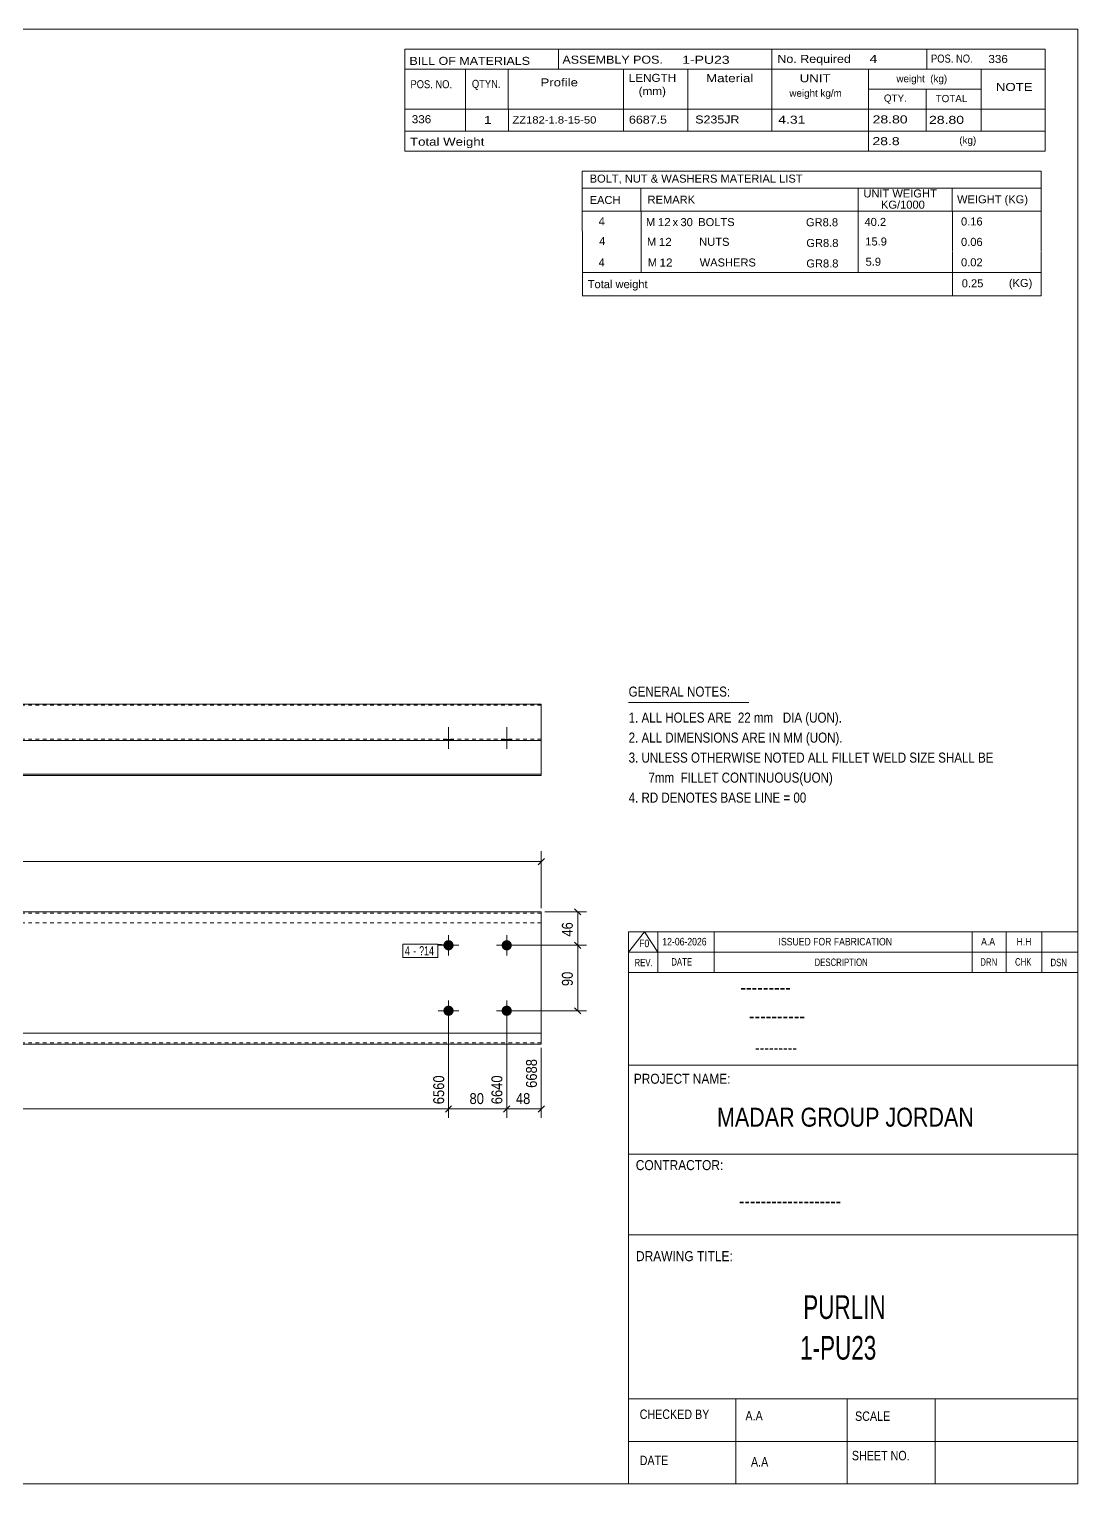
# Model space of a CAD drawing. Header units: millimetres. Extents: x 2 to 579, y 1 to 405.
# Drawn here: x 290.7 to 579, y 5 to 405 of the extents above; entities that cross this region are included whole.
import ezdxf

# ---------------------------------------------------------------- set-up
doc = ezdxf.new("R2010")
doc.units = ezdxf.units.MM
doc.linetypes.add('XKITLINE00', pattern=[0])
doc.linetypes.add('XKITLINE01', pattern=[4, 1, -1, 1, -1])
for name, color, linetype, lineweight in [('Bolt', 3, 'Continuous', 0), ('BoltMark', 7, 'Continuous', 0), ('Dimensions', 7, 'Continuous', 0), ('DrawingSheet', 5, 'Continuous', 0), ('OtherObjectType', 7, 'Continuous', 0), ('Part', 2, 'Continuous', 0)]:
    doc.layers.add(name, color=color, linetype=linetype, lineweight=lineweight)
doc.styles.add('@ARIAL_UNICODE_MS_BOLD', font='ARIAL.TTF')
doc.styles.add('ARIAL', font='ARIAL.TTF')
doc.styles.add('ARIAL_NARROW', font='ARIALN.TTF')
doc.styles.add('COMIC_SANS_MS_BOLD', font='COMICBD.TTF')
doc.styles.add('SWIS721_EX_BT', font='ARIAL.TTF')
doc.styles.add('SWISSE', font='ARIAL.TTF')

# ---------------------------------------------------------------- blocks, each defined once
blk = doc.blocks.new('*A1')
at = {"layer": 'Bolt'}
for points in [[(407.39, 153.06), (407.39, 153.02), (407.38, 152.99), (407.38, 152.95), (407.38, 152.92), (407.37, 152.89), (407.37, 152.85), (407.36, 152.82), (407.35, 152.79), (407.35, 152.75), (407.34, 152.72), (407.33, 152.69), (407.32, 152.65), (407.31, 152.62), (407.29, 152.59), (407.28, 152.56), (407.27, 152.52), (407.25, 152.49), (407.24, 152.46), (407.22, 152.43), (407.21, 152.4), (407.19, 152.37), (407.17, 152.34), (407.15, 152.31), (407.13, 152.29), (407.11, 152.26), (407.09, 152.23), (407.07, 152.2), (407.05, 152.18), (407.03, 152.15), (407, 152.13), (406.98, 152.1), (406.95, 152.08), (406.93, 152.05), (406.9, 152.03), (406.88, 152.01), (406.85, 151.99), (406.82, 151.97), (406.79, 151.95), (406.77, 151.93), (406.74, 151.91), (406.71, 151.89), (406.68, 151.87), (406.65, 151.86), (406.62, 151.84), (406.59, 151.83), (406.56, 151.81), (406.52, 151.8), (406.49, 151.79), (406.46, 151.77), (406.43, 151.76), (406.39, 151.75), (406.36, 151.74), (406.33, 151.73), (406.29, 151.73), (406.26, 151.72), (406.23, 151.71), (406.19, 151.71), (406.16, 151.7), (406.13, 151.7), (406.09, 151.7), (406.06, 151.69), (406.02, 151.69), (405.99, 151.69), (405.95, 151.69), (405.92, 151.69), (405.88, 151.7), (405.85, 151.7), (405.82, 151.7), (405.78, 151.71), (405.75, 151.71), (405.71, 151.72), (405.68, 151.73), (405.65, 151.73), (405.61, 151.74), (405.58, 151.75), (405.55, 151.76), (405.52, 151.77), (405.48, 151.79), (405.45, 151.8), (405.42, 151.81), (405.39, 151.83), (405.36, 151.84), (405.33, 151.86), (405.3, 151.87), (405.27, 151.89), (405.24, 151.91), (405.21, 151.93), (405.18, 151.95), (405.15, 151.97), (405.13, 151.99), (405.1, 152.01), (405.07, 152.03), (405.05, 152.05), (405.02, 152.08), (405, 152.1), (404.97, 152.13), (404.95, 152.15), (404.93, 152.18), (404.91, 152.2), (404.88, 152.23), (404.86, 152.26), (404.84, 152.29), (404.82, 152.31), (404.81, 152.34), (404.79, 152.37), (404.77, 152.4), (404.75, 152.43), (404.74, 152.46), (404.72, 152.49), (404.71, 152.52), (404.69, 152.56), (404.68, 152.59), (404.67, 152.62), (404.66, 152.65), (404.65, 152.69), (404.64, 152.72), (404.63, 152.75), (404.62, 152.79), (404.61, 152.82), (404.61, 152.85), (404.6, 152.89), (404.6, 152.92), (404.59, 152.95), (404.59, 152.99), (404.59, 153.02), (404.59, 153.06), (404.59, 153.09), (404.59, 153.13), (404.59, 153.16), (404.59, 153.2), (404.59, 153.23), (404.6, 153.26), (404.6, 153.3), (404.61, 153.33), (404.61, 153.37), (404.62, 153.4), (404.63, 153.43), (404.64, 153.47), (404.65, 153.5), (404.66, 153.53), (404.67, 153.56), (404.68, 153.6), (404.69, 153.63), (404.71, 153.66), (404.72, 153.69), (404.74, 153.72), (404.75, 153.75), (404.77, 153.78), (404.79, 153.81), (404.81, 153.84), (404.82, 153.87), (404.84, 153.9), (404.86, 153.93), (404.88, 153.95), (404.91, 153.98), (404.93, 154.01), (404.95, 154.03), (404.97, 154.06), (405, 154.08), (405.02, 154.11), (405.05, 154.13), (405.07, 154.15), (405.1, 154.17), (405.13, 154.2), (405.15, 154.22), (405.18, 154.24), (405.21, 154.26), (405.24, 154.27), (405.27, 154.29), (405.3, 154.31), (405.33, 154.33), (405.36, 154.34), (405.39, 154.36), (405.42, 154.37), (405.45, 154.39), (405.48, 154.4), (405.52, 154.41), (405.55, 154.42), (405.58, 154.43), (405.61, 154.44), (405.65, 154.45), (405.68, 154.46), (405.71, 154.47), (405.75, 154.47), (405.78, 154.48), (405.82, 154.48), (405.85, 154.49), (405.88, 154.49), (405.92, 154.49), (405.95, 154.49), (405.99, 154.49), (406.02, 154.49), (406.06, 154.49), (406.09, 154.49), (406.13, 154.49), (406.16, 154.48), (406.19, 154.48), (406.23, 154.47), (406.26, 154.47), (406.29, 154.46), (406.33, 154.45), (406.36, 154.44), (406.39, 154.43), (406.43, 154.42), (406.46, 154.41), (406.49, 154.4), (406.52, 154.39), (406.56, 154.37), (406.59, 154.36), (406.62, 154.34), (406.65, 154.33), (406.68, 154.31), (406.71, 154.29), (406.74, 154.27), (406.77, 154.26), (406.79, 154.24), (406.82, 154.22), (406.85, 154.2), (406.88, 154.17), (406.9, 154.15), (406.93, 154.13), (406.95, 154.11), (406.98, 154.08), (407, 154.06), (407.03, 154.03), (407.05, 154.01), (407.07, 153.98), (407.09, 153.95), (407.11, 153.93), (407.13, 153.9), (407.15, 153.87), (407.17, 153.84), (407.19, 153.81), (407.21, 153.78), (407.22, 153.75), (407.24, 153.72), (407.25, 153.69), (407.27, 153.66), (407.28, 153.63), (407.29, 153.6), (407.31, 153.56), (407.32, 153.53), (407.33, 153.5), (407.34, 153.47), (407.35, 153.43), (407.35, 153.4), (407.36, 153.37), (407.37, 153.33), (407.37, 153.3), (407.38, 153.26), (407.38, 153.23), (407.38, 153.2), (407.39, 153.16), (407.39, 153.13), (407.39, 153.09)], [(423.39, 153.06), (423.39, 153.02), (423.38, 152.99), (423.38, 152.95), (423.38, 152.92), (423.37, 152.89), (423.37, 152.85), (423.36, 152.82), (423.35, 152.79), (423.35, 152.75), (423.34, 152.72), (423.33, 152.69), (423.32, 152.65), (423.31, 152.62), (423.29, 152.59), (423.28, 152.56), (423.27, 152.52), (423.25, 152.49), (423.24, 152.46), (423.22, 152.43), (423.21, 152.4), (423.19, 152.37), (423.17, 152.34), (423.15, 152.31), (423.13, 152.29), (423.11, 152.26), (423.09, 152.23), (423.07, 152.2), (423.05, 152.18), (423.03, 152.15), (423, 152.13), (422.98, 152.1), (422.95, 152.08), (422.93, 152.05), (422.9, 152.03), (422.88, 152.01), (422.85, 151.99), (422.82, 151.97), (422.79, 151.95), (422.77, 151.93), (422.74, 151.91), (422.71, 151.89), (422.68, 151.87), (422.65, 151.86), (422.62, 151.84), (422.59, 151.83), (422.56, 151.81), (422.52, 151.8), (422.49, 151.79), (422.46, 151.77), (422.43, 151.76), (422.39, 151.75), (422.36, 151.74), (422.33, 151.73), (422.29, 151.73), (422.26, 151.72), (422.23, 151.71), (422.19, 151.71), (422.16, 151.7), (422.13, 151.7), (422.09, 151.7), (422.06, 151.69), (422.02, 151.69), (421.99, 151.69), (421.95, 151.69), (421.92, 151.69), (421.88, 151.7), (421.85, 151.7), (421.82, 151.7), (421.78, 151.71), (421.75, 151.71), (421.71, 151.72), (421.68, 151.73), (421.65, 151.73), (421.61, 151.74), (421.58, 151.75), (421.55, 151.76), (421.52, 151.77), (421.48, 151.79), (421.45, 151.8), (421.42, 151.81), (421.39, 151.83), (421.36, 151.84), (421.33, 151.86), (421.3, 151.87), (421.27, 151.89), (421.24, 151.91), (421.21, 151.93), (421.18, 151.95), (421.15, 151.97), (421.13, 151.99), (421.1, 152.01), (421.07, 152.03), (421.05, 152.05), (421.02, 152.08), (421, 152.1), (420.97, 152.13), (420.95, 152.15), (420.93, 152.18), (420.91, 152.2), (420.88, 152.23), (420.86, 152.26), (420.84, 152.29), (420.82, 152.31), (420.81, 152.34), (420.79, 152.37), (420.77, 152.4), (420.75, 152.43), (420.74, 152.46), (420.72, 152.49), (420.71, 152.52), (420.69, 152.56), (420.68, 152.59), (420.67, 152.62), (420.66, 152.65), (420.65, 152.69), (420.64, 152.72), (420.63, 152.75), (420.62, 152.79), (420.61, 152.82), (420.61, 152.85), (420.6, 152.89), (420.6, 152.92), (420.59, 152.95), (420.59, 152.99), (420.59, 153.02), (420.59, 153.06), (420.59, 153.09), (420.59, 153.13), (420.59, 153.16), (420.59, 153.2), (420.59, 153.23), (420.6, 153.26), (420.6, 153.3), (420.61, 153.33), (420.61, 153.37), (420.62, 153.4), (420.63, 153.43), (420.64, 153.47), (420.65, 153.5), (420.66, 153.53), (420.67, 153.56), (420.68, 153.6), (420.69, 153.63), (420.71, 153.66), (420.72, 153.69), (420.74, 153.72), (420.75, 153.75), (420.77, 153.78), (420.79, 153.81), (420.81, 153.84), (420.82, 153.87), (420.84, 153.9), (420.86, 153.93), (420.88, 153.95), (420.91, 153.98), (420.93, 154.01), (420.95, 154.03), (420.97, 154.06), (421, 154.08), (421.02, 154.11), (421.05, 154.13), (421.07, 154.15), (421.1, 154.17), (421.13, 154.2), (421.15, 154.22), (421.18, 154.24), (421.21, 154.26), (421.24, 154.27), (421.27, 154.29), (421.3, 154.31), (421.33, 154.33), (421.36, 154.34), (421.39, 154.36), (421.42, 154.37), (421.45, 154.39), (421.48, 154.4), (421.52, 154.41), (421.55, 154.42), (421.58, 154.43), (421.61, 154.44), (421.65, 154.45), (421.68, 154.46), (421.71, 154.47), (421.75, 154.47), (421.78, 154.48), (421.82, 154.48), (421.85, 154.49), (421.88, 154.49), (421.92, 154.49), (421.95, 154.49), (421.99, 154.49), (422.02, 154.49), (422.06, 154.49), (422.09, 154.49), (422.13, 154.49), (422.16, 154.48), (422.19, 154.48), (422.23, 154.47), (422.26, 154.47), (422.29, 154.46), (422.33, 154.45), (422.36, 154.44), (422.39, 154.43), (422.43, 154.42), (422.46, 154.41), (422.49, 154.4), (422.52, 154.39), (422.56, 154.37), (422.59, 154.36), (422.62, 154.34), (422.65, 154.33), (422.68, 154.31), (422.71, 154.29), (422.74, 154.27), (422.77, 154.26), (422.79, 154.24), (422.82, 154.22), (422.85, 154.2), (422.88, 154.17), (422.9, 154.15), (422.93, 154.13), (422.95, 154.11), (422.98, 154.08), (423, 154.06), (423.03, 154.03), (423.05, 154.01), (423.07, 153.98), (423.09, 153.95), (423.11, 153.93), (423.13, 153.9), (423.15, 153.87), (423.17, 153.84), (423.19, 153.81), (423.21, 153.78), (423.22, 153.75), (423.24, 153.72), (423.25, 153.69), (423.27, 153.66), (423.28, 153.63), (423.29, 153.6), (423.31, 153.56), (423.32, 153.53), (423.33, 153.5), (423.34, 153.47), (423.35, 153.43), (423.35, 153.4), (423.36, 153.37), (423.37, 153.33), (423.37, 153.3), (423.38, 153.26), (423.38, 153.23), (423.38, 153.2), (423.39, 153.16), (423.39, 153.13), (423.39, 153.09)], [(407.39, 135.06), (407.39, 135.02), (407.38, 134.99), (407.38, 134.95), (407.38, 134.92), (407.37, 134.89), (407.37, 134.85), (407.36, 134.82), (407.35, 134.79), (407.35, 134.75), (407.34, 134.72), (407.33, 134.69), (407.32, 134.65), (407.31, 134.62), (407.29, 134.59), (407.28, 134.56), (407.27, 134.52), (407.25, 134.49), (407.24, 134.46), (407.22, 134.43), (407.21, 134.4), (407.19, 134.37), (407.17, 134.34), (407.15, 134.31), (407.13, 134.29), (407.11, 134.26), (407.09, 134.23), (407.07, 134.2), (407.05, 134.18), (407.03, 134.15), (407, 134.13), (406.98, 134.1), (406.95, 134.08), (406.93, 134.05), (406.9, 134.03), (406.88, 134.01), (406.85, 133.99), (406.82, 133.97), (406.79, 133.95), (406.77, 133.93), (406.74, 133.91), (406.71, 133.89), (406.68, 133.87), (406.65, 133.86), (406.62, 133.84), (406.59, 133.83), (406.56, 133.81), (406.52, 133.8), (406.49, 133.79), (406.46, 133.77), (406.43, 133.76), (406.39, 133.75), (406.36, 133.74), (406.33, 133.73), (406.29, 133.73), (406.26, 133.72), (406.23, 133.71), (406.19, 133.71), (406.16, 133.7), (406.13, 133.7), (406.09, 133.7), (406.06, 133.69), (406.02, 133.69), (405.99, 133.69), (405.95, 133.69), (405.92, 133.69), (405.88, 133.7), (405.85, 133.7), (405.82, 133.7), (405.78, 133.71), (405.75, 133.71), (405.71, 133.72), (405.68, 133.73), (405.65, 133.73), (405.61, 133.74), (405.58, 133.75), (405.55, 133.76), (405.52, 133.77), (405.48, 133.79), (405.45, 133.8), (405.42, 133.81), (405.39, 133.83), (405.36, 133.84), (405.33, 133.86), (405.3, 133.87), (405.27, 133.89), (405.24, 133.91), (405.21, 133.93), (405.18, 133.95), (405.15, 133.97), (405.13, 133.99), (405.1, 134.01), (405.07, 134.03), (405.05, 134.05), (405.02, 134.08), (405, 134.1), (404.97, 134.13), (404.95, 134.15), (404.93, 134.18), (404.91, 134.2), (404.88, 134.23), (404.86, 134.26), (404.84, 134.29), (404.82, 134.31), (404.81, 134.34), (404.79, 134.37), (404.77, 134.4), (404.75, 134.43), (404.74, 134.46), (404.72, 134.49), (404.71, 134.52), (404.69, 134.56), (404.68, 134.59), (404.67, 134.62), (404.66, 134.65), (404.65, 134.69), (404.64, 134.72), (404.63, 134.75), (404.62, 134.79), (404.61, 134.82), (404.61, 134.85), (404.6, 134.89), (404.6, 134.92), (404.59, 134.95), (404.59, 134.99), (404.59, 135.02), (404.59, 135.06), (404.59, 135.09), (404.59, 135.13), (404.59, 135.16), (404.59, 135.2), (404.59, 135.23), (404.6, 135.26), (404.6, 135.3), (404.61, 135.33), (404.61, 135.37), (404.62, 135.4), (404.63, 135.43), (404.64, 135.47), (404.65, 135.5), (404.66, 135.53), (404.67, 135.56), (404.68, 135.6), (404.69, 135.63), (404.71, 135.66), (404.72, 135.69), (404.74, 135.72), (404.75, 135.75), (404.77, 135.78), (404.79, 135.81), (404.81, 135.84), (404.82, 135.87), (404.84, 135.9), (404.86, 135.93), (404.88, 135.95), (404.91, 135.98), (404.93, 136.01), (404.95, 136.03), (404.97, 136.06), (405, 136.08), (405.02, 136.11), (405.05, 136.13), (405.07, 136.15), (405.1, 136.17), (405.13, 136.2), (405.15, 136.22), (405.18, 136.24), (405.21, 136.26), (405.24, 136.27), (405.27, 136.29), (405.3, 136.31), (405.33, 136.33), (405.36, 136.34), (405.39, 136.36), (405.42, 136.37), (405.45, 136.39), (405.48, 136.4), (405.52, 136.41), (405.55, 136.42), (405.58, 136.43), (405.61, 136.44), (405.65, 136.45), (405.68, 136.46), (405.71, 136.47), (405.75, 136.47), (405.78, 136.48), (405.82, 136.48), (405.85, 136.49), (405.88, 136.49), (405.92, 136.49), (405.95, 136.49), (405.99, 136.49), (406.02, 136.49), (406.06, 136.49), (406.09, 136.49), (406.13, 136.49), (406.16, 136.48), (406.19, 136.48), (406.23, 136.47), (406.26, 136.47), (406.29, 136.46), (406.33, 136.45), (406.36, 136.44), (406.39, 136.43), (406.43, 136.42), (406.46, 136.41), (406.49, 136.4), (406.52, 136.39), (406.56, 136.37), (406.59, 136.36), (406.62, 136.34), (406.65, 136.33), (406.68, 136.31), (406.71, 136.29), (406.74, 136.27), (406.77, 136.26), (406.79, 136.24), (406.82, 136.22), (406.85, 136.2), (406.88, 136.17), (406.9, 136.15), (406.93, 136.13), (406.95, 136.11), (406.98, 136.08), (407, 136.06), (407.03, 136.03), (407.05, 136.01), (407.07, 135.98), (407.09, 135.95), (407.11, 135.93), (407.13, 135.9), (407.15, 135.87), (407.17, 135.84), (407.19, 135.81), (407.21, 135.78), (407.22, 135.75), (407.24, 135.72), (407.25, 135.69), (407.27, 135.66), (407.28, 135.63), (407.29, 135.6), (407.31, 135.56), (407.32, 135.53), (407.33, 135.5), (407.34, 135.47), (407.35, 135.43), (407.35, 135.4), (407.36, 135.37), (407.37, 135.33), (407.37, 135.3), (407.38, 135.26), (407.38, 135.23), (407.38, 135.2), (407.39, 135.16), (407.39, 135.13), (407.39, 135.09)], [(423.39, 135.06), (423.39, 135.02), (423.38, 134.99), (423.38, 134.95), (423.38, 134.92), (423.37, 134.89), (423.37, 134.85), (423.36, 134.82), (423.35, 134.79), (423.35, 134.75), (423.34, 134.72), (423.33, 134.69), (423.32, 134.65), (423.31, 134.62), (423.29, 134.59), (423.28, 134.56), (423.27, 134.52), (423.25, 134.49), (423.24, 134.46), (423.22, 134.43), (423.21, 134.4), (423.19, 134.37), (423.17, 134.34), (423.15, 134.31), (423.13, 134.29), (423.11, 134.26), (423.09, 134.23), (423.07, 134.2), (423.05, 134.18), (423.03, 134.15), (423, 134.13), (422.98, 134.1), (422.95, 134.08), (422.93, 134.05), (422.9, 134.03), (422.88, 134.01), (422.85, 133.99), (422.82, 133.97), (422.79, 133.95), (422.77, 133.93), (422.74, 133.91), (422.71, 133.89), (422.68, 133.87), (422.65, 133.86), (422.62, 133.84), (422.59, 133.83), (422.56, 133.81), (422.52, 133.8), (422.49, 133.79), (422.46, 133.77), (422.43, 133.76), (422.39, 133.75), (422.36, 133.74), (422.33, 133.73), (422.29, 133.73), (422.26, 133.72), (422.23, 133.71), (422.19, 133.71), (422.16, 133.7), (422.13, 133.7), (422.09, 133.7), (422.06, 133.69), (422.02, 133.69), (421.99, 133.69), (421.95, 133.69), (421.92, 133.69), (421.88, 133.7), (421.85, 133.7), (421.82, 133.7), (421.78, 133.71), (421.75, 133.71), (421.71, 133.72), (421.68, 133.73), (421.65, 133.73), (421.61, 133.74), (421.58, 133.75), (421.55, 133.76), (421.52, 133.77), (421.48, 133.79), (421.45, 133.8), (421.42, 133.81), (421.39, 133.83), (421.36, 133.84), (421.33, 133.86), (421.3, 133.87), (421.27, 133.89), (421.24, 133.91), (421.21, 133.93), (421.18, 133.95), (421.15, 133.97), (421.13, 133.99), (421.1, 134.01), (421.07, 134.03), (421.05, 134.05), (421.02, 134.08), (421, 134.1), (420.97, 134.13), (420.95, 134.15), (420.93, 134.18), (420.91, 134.2), (420.88, 134.23), (420.86, 134.26), (420.84, 134.29), (420.82, 134.31), (420.81, 134.34), (420.79, 134.37), (420.77, 134.4), (420.75, 134.43), (420.74, 134.46), (420.72, 134.49), (420.71, 134.52), (420.69, 134.56), (420.68, 134.59), (420.67, 134.62), (420.66, 134.65), (420.65, 134.69), (420.64, 134.72), (420.63, 134.75), (420.62, 134.79), (420.61, 134.82), (420.61, 134.85), (420.6, 134.89), (420.6, 134.92), (420.59, 134.95), (420.59, 134.99), (420.59, 135.02), (420.59, 135.06), (420.59, 135.09), (420.59, 135.13), (420.59, 135.16), (420.59, 135.2), (420.59, 135.23), (420.6, 135.26), (420.6, 135.3), (420.61, 135.33), (420.61, 135.37), (420.62, 135.4), (420.63, 135.43), (420.64, 135.47), (420.65, 135.5), (420.66, 135.53), (420.67, 135.56), (420.68, 135.6), (420.69, 135.63), (420.71, 135.66), (420.72, 135.69), (420.74, 135.72), (420.75, 135.75), (420.77, 135.78), (420.79, 135.81), (420.81, 135.84), (420.82, 135.87), (420.84, 135.9), (420.86, 135.93), (420.88, 135.95), (420.91, 135.98), (420.93, 136.01), (420.95, 136.03), (420.97, 136.06), (421, 136.08), (421.02, 136.11), (421.05, 136.13), (421.07, 136.15), (421.1, 136.17), (421.13, 136.2), (421.15, 136.22), (421.18, 136.24), (421.21, 136.26), (421.24, 136.27), (421.27, 136.29), (421.3, 136.31), (421.33, 136.33), (421.36, 136.34), (421.39, 136.36), (421.42, 136.37), (421.45, 136.39), (421.48, 136.4), (421.52, 136.41), (421.55, 136.42), (421.58, 136.43), (421.61, 136.44), (421.65, 136.45), (421.68, 136.46), (421.71, 136.47), (421.75, 136.47), (421.78, 136.48), (421.82, 136.48), (421.85, 136.49), (421.88, 136.49), (421.92, 136.49), (421.95, 136.49), (421.99, 136.49), (422.02, 136.49), (422.06, 136.49), (422.09, 136.49), (422.13, 136.49), (422.16, 136.48), (422.19, 136.48), (422.23, 136.47), (422.26, 136.47), (422.29, 136.46), (422.33, 136.45), (422.36, 136.44), (422.39, 136.43), (422.43, 136.42), (422.46, 136.41), (422.49, 136.4), (422.52, 136.39), (422.56, 136.37), (422.59, 136.36), (422.62, 136.34), (422.65, 136.33), (422.68, 136.31), (422.71, 136.29), (422.74, 136.27), (422.77, 136.26), (422.79, 136.24), (422.82, 136.22), (422.85, 136.2), (422.88, 136.17), (422.9, 136.15), (422.93, 136.13), (422.95, 136.11), (422.98, 136.08), (423, 136.06), (423.03, 136.03), (423.05, 136.01), (423.07, 135.98), (423.09, 135.95), (423.11, 135.93), (423.13, 135.9), (423.15, 135.87), (423.17, 135.84), (423.19, 135.81), (423.21, 135.78), (423.22, 135.75), (423.24, 135.72), (423.25, 135.69), (423.27, 135.66), (423.28, 135.63), (423.29, 135.6), (423.31, 135.56), (423.32, 135.53), (423.33, 135.5), (423.34, 135.47), (423.35, 135.43), (423.35, 135.4), (423.36, 135.37), (423.37, 135.33), (423.37, 135.3), (423.38, 135.26), (423.38, 135.23), (423.38, 135.2), (423.39, 135.16), (423.39, 135.13), (423.39, 135.09)]]:
    blk.add_hatch(color=3, dxfattribs=at).paths.add_polyline_path(points, flags=17)
at = {"layer": 'Bolt', "color": 3, "linetype": 'XKITLINE00', "lineweight": 0}
for p, q in [((408.79, 153.09), (403.19, 153.09)), ((405.99, 155.89), (405.99, 150.29)), ((424.79, 153.09), (419.19, 153.09)), ((421.99, 155.89), (421.99, 150.29)), ((405.99, 137.89), (405.99, 132.29)), ((421.99, 137.89), (421.99, 132.29)), ((408.79, 135.09), (403.19, 135.09)), ((424.79, 135.09), (419.19, 135.09))]:
    blk.add_line(p, q, dxfattribs=at)
blk = doc.blocks.new('*A4')
at = {"layer": 'Part'}
blk.add_hatch(color=2, dxfattribs=at).paths.add_polyline_path([(76.7, 163.69), (78.3, 163.69), (77.5, 162.29)], flags=17)
at = {"layer": 'Part', "color": 2, "linetype": 'XKITLINE00', "lineweight": 0}
for p, q in [((17.5, 125.89), (17.5, 162.29)), ((277.69, 162.29), (17.5, 162.29)), ((77.5, 162.29), (76.7, 163.69)), ((76.7, 163.69), (78.3, 163.69)), ((78.3, 163.69), (77.5, 162.29)), ((431.49, 162.29), (277.79, 162.29)), ((431.49, 162.29), (431.49, 125.89)), ((277.69, 128.89), (17.5, 128.89)), ((431.49, 128.89), (277.79, 128.89)), ((277.69, 125.89), (17.5, 125.89)), ((431.49, 125.89), (277.79, 125.89))]:
    blk.add_line(p, q, dxfattribs=at)
at = {"layer": 'Part', "color": 7, "linetype": 'XKITLINE01', "lineweight": 0}
for p, q in [((277.69, 161.93), (17.5, 161.93)), ((431.49, 161.93), (277.79, 161.93)), ((277.69, 159.29), (17.5, 159.29)), ((431.49, 159.29), (277.79, 159.29)), ((277.69, 126.25), (17.5, 126.25)), ((431.49, 126.25), (277.79, 126.25))]:
    blk.add_line(p, q, dxfattribs=at)
at = {"layer": 'Part', "color": 2, "linetype": 'XKITLINE00', "lineweight": 0}
blk.add_circle((77.5, 163.19), 1, dxfattribs=at)
blk = doc.blocks.new('*A5')
at = {"layer": 'Bolt'}
for points in [[(404.59, 209.43), (404.59, 209.79), (407.39, 209.79), (407.39, 209.43)], [(404.59, 209.43), (404.59, 209.79), (407.39, 209.79), (407.39, 209.43)], [(420.59, 209.43), (420.59, 209.79), (423.39, 209.79), (423.39, 209.43)], [(420.59, 209.43), (420.59, 209.79), (423.39, 209.79), (423.39, 209.43)]]:
    blk.add_hatch(color=3, dxfattribs=at).paths.add_polyline_path(points, flags=17)
at = {"layer": 'Bolt', "color": 3, "linetype": 'XKITLINE00', "lineweight": 0}
for p, q in [((405.99, 213.11), (405.99, 207.11)), ((405.99, 213.11), (405.99, 207.11)), ((421.99, 213.11), (421.99, 207.11)), ((421.99, 213.11), (421.99, 207.11)), ((404.59, 209.79), (404.59, 209.43)), ((404.59, 209.79), (404.59, 209.43)), ((407.39, 209.79), (407.39, 209.43)), ((407.39, 209.79), (407.39, 209.43)), ((420.59, 209.79), (420.59, 209.43)), ((420.59, 209.79), (420.59, 209.43)), ((423.39, 209.79), (423.39, 209.43)), ((423.39, 209.79), (423.39, 209.43))]:
    blk.add_line(p, q, dxfattribs=at)
blk = doc.blocks.new('*A8')
at = {"layer": 'Part'}
blk.add_hatch(color=2, dxfattribs=at).paths.add_polyline_path([(76.7, 211.01), (78.3, 211.01), (77.5, 209.61)], flags=17)
at = {"layer": 'Part', "color": 2, "linetype": 'XKITLINE00', "lineweight": 0}
for p, q in [((17.5, 199.79), (17.5, 219.43)), ((277.69, 219.43), (17.5, 219.43)), ((431.49, 219.43), (277.79, 219.43)), ((431.49, 219.43), (431.49, 199.79)), ((277.69, 209.43), (17.5, 209.43)), ((77.5, 209.61), (76.7, 211.01)), ((76.7, 211.01), (78.3, 211.01)), ((78.3, 211.01), (77.5, 209.61)), ((431.49, 209.43), (277.79, 209.43)), ((277.69, 200.15), (17.5, 200.15)), ((431.49, 200.15), (277.79, 200.15)), ((277.69, 199.79), (17.5, 199.79)), ((431.49, 199.79), (277.79, 199.79))]:
    blk.add_line(p, q, dxfattribs=at)
at = {"layer": 'Part', "color": 7, "linetype": 'XKITLINE01', "lineweight": 0}
for p, q in [((277.69, 219.07), (17.5, 219.07)), ((431.49, 219.07), (277.79, 219.07)), ((277.69, 209.79), (17.5, 209.79)), ((431.49, 209.79), (277.79, 209.79))]:
    blk.add_line(p, q, dxfattribs=at)
at = {"layer": 'Part', "color": 2, "linetype": 'XKITLINE00', "lineweight": 0}
blk.add_circle((77.5, 210.51), 1, dxfattribs=at)
blk = doc.blocks.new('*A9')
at = {"layer": 'DrawingSheet', "color": 5, "linetype": 'XKITLINE00', "lineweight": 0}
for p, q in [((579, 405), (5, 405)), ((5, 405), (5, 5)), ((579, 5), (579, 405)), ((5, 5), (579, 5))]:
    blk.add_line(p, q, dxfattribs=at)
at = {"layer": 'DrawingSheet', "color": 5, "style": 'ARIAL', "width": 0.85}
blk.add_text('Tekla structures', height=2, rotation=90, dxfattribs=at).set_placement((4.5, 5.5))
blk = doc.blocks.new('*A10')
at = {"layer": 'OtherObjectType', "color": 7, "linetype": 'XKITLINE00', "lineweight": 0}
for p, q in [((442.76, 365.95), (442.75, 354.95)), ((442.76, 365.95), (568.88, 365.95)), ((568.88, 365.95), (568.88, 354.95)), ((442.75, 361.3), (568.88, 361.3)), ((458.87, 361.31), (458.87, 354.95)), ((518.57, 361.31), (518.57, 354.95)), ((544.47, 361.29), (544.47, 354.95)), ((442.76, 354.92), (442.76, 349.42)), ((442.77, 354.95), (568.88, 354.95)), ((458.92, 354.95), (458.92, 349.33)), ((518.57, 354.95), (518.57, 349.33)), ((544.5, 354.95), (544.5, 349.45)), ((568.88, 354.95), (568.88, 349.45)), ((442.79, 349.33), (442.79, 343.72)), ((458.95, 349.33), (458.95, 343.71)), ((518.57, 349.33), (518.57, 343.71)), ((544.5, 349.33), (544.5, 343.83)), ((568.88, 349.33), (568.88, 343.83)), ((442.79, 343.7), (442.79, 338.13)), ((458.95, 343.71), (458.95, 338.09)), ((518.57, 343.71), (518.57, 338.09)), ((544.5, 343.71), (544.5, 338.1)), ((568.88, 343.71), (568.88, 338.1)), ((568.88, 338.1), (442.75, 338.13)), ((442.78, 338.09), (442.78, 331.69)), ((442.85, 338.09), (568.87, 338.09)), ((544.5, 338.06), (544.5, 331.64)), ((568.87, 338.06), (568.87, 331.65)), ((442.77, 331.65), (568.87, 331.65))]:
    blk.add_line(p, q, dxfattribs=at)
at = {"layer": 'OtherObjectType', "color": 7, "style": 'ARIAL_NARROW'}
for s, width, p in [('BOLT, NUT & WASHERS MATERIAL LIST', 1.211571, (444.79, 362.79)), ('UNIT WEIGHT', 1.211571, (520.03, 358.72)), ('EACH', 1.211571, (444.78, 356.92)), ('REMARK', 1.211571, (460.7, 357.01)), (' KG/1000', 1.211571, (524.02, 355.63)), ('WEIGHT (KG)', 1.211571, (545.78, 357.1)), ('4', 1.211571, (447.26, 351.05)), ('M', 1.211571, (460.26, 350.85)), ('12', 1.275, (463.5, 350.83)), ('x', 1.211571, (467.58, 350.83)), ('30', 1.211571, (469.76, 350.82)), ('BOLTS', 1.211571, (474.63, 350.84)), ('GR8.8', 1.211571, (504.25, 350.79)), ('40.2', 1.211571, (520.34, 350.88)), ('0.16', 1.211571, (546.87, 351.01)), ('4', 1.211571, (447.4, 345.61)), ('M', 1.211571, (460.54, 345.41)), ('12', 1.275, (463.78, 345.39)), ('NUTS', 1.211571, (474.91, 345.41)), ('GR8.8', 1.211571, (504.35, 345.09)), ('15.9', 1.211571, (520.56, 345.5)), ('0.06', 1.211571, (546.87, 345.39)), ('4', 1.211571, (447.24, 339.74)), ('M', 1.211571, (460.76, 339.74)), ('12', 1.275, (464, 339.72)), ('WASHERS', 1.211571, (475.04, 339.73)), ('GR8.8', 1.211571, (504.35, 339.47)), ('5.9', 1.211571, (520.64, 339.94)), ('0.02', 1.211571, (546.87, 339.78)), ('Total weight', 1.211571, (444.26, 333.77)), ('0.25', 1.211571, (547.07, 334)), ('(KG)', 1.211571, (560.02, 334.1))]:
    blk.add_text(s, height=2.2, dxfattribs=dict(at, width=width)).set_placement(p)
blk = doc.blocks.new('*A11')
at = {"layer": 'OtherObjectType', "color": 7, "linetype": 'XKITLINE00', "lineweight": 0}
blk.add_line((455.5, 219.82), (488.5, 219.82), dxfattribs=at)
at = {"layer": 'OtherObjectType', "color": 7, "style": 'ARIAL_NARROW', "width": 1.008832}
for s, p in [('GENERAL NOTES:', (455.5, 221.47)), ('1. ALL HOLES ARE  22 mm   DIA (UON).', (455.5, 214.32)), ('2. ALL DIMENSIONS ARE IN MM (UON).', (455.5, 208.82)), ('3. UNLESS OTHERWISE NOTED ALL FILLET WELD SIZE SHALL BE', (455.5, 203.32)), ('7mm  FILLET CONTINUOUS(UON)', (460.95, 197.82)), ('4. RD DENOTES BASE LINE = 00', (455.5, 192.32))]:
    blk.add_text(s, height=2.75, dxfattribs=at).set_placement(p)
blk = doc.blocks.new('*A12')
at = {"layer": 'OtherObjectType', "color": 7, "linetype": 'XKITLINE00', "lineweight": 0}
for p, q in [((455.5, 156.76), (579, 156.76)), ((455.5, 151.21), (459.82, 156.76)), ((455.5, 151.21), (455.5, 156.76)), ((459.82, 156.76), (463.53, 151.21)), ((463.53, 151.21), (463.53, 156.76)), ((478.97, 151.21), (478.97, 156.76)), ((549.98, 151.21), (549.98, 156.76)), ((559.24, 151.21), (559.24, 156.76)), ((569.12, 151.21), (569.12, 156.76)), ((579, 151.21), (579, 156.76)), ((455.5, 151.21), (579, 151.21)), ((455.5, 145.65), (455.5, 151.21)), ((459.21, 151.21), (579, 151.21)), ((463.53, 145.65), (463.53, 151.21)), ((478.97, 145.65), (478.97, 151.21)), ((549.98, 145.65), (549.98, 151.21)), ((559.24, 145.65), (559.24, 151.21)), ((569.12, 145.65), (569.12, 151.21)), ((579, 145.65), (579, 151.21))]:
    blk.add_line(p, q, dxfattribs=at)
at = {"layer": 'OtherObjectType', "color": 7, "style": 'ARIAL_NARROW'}
for s, height, width, p in [('F0', 2.058, 1.008832, (458.4, 152.59)), ('12-06-2026', 2.058, 1.008832, (464.76, 153.06)), ('ISSUED FOR FABRICATION', 2.0583, 1.008832, (496.71, 153.06)), ('A.A', 2.058, 1.008832, (552.4, 153.06)), ('H.H', 2.058, 1.008832, (562.13, 153.06)), ('REV.', 2.058, 0.907949, (457.13, 147.31)), ('DATE', 2.058, 0.907949, (467.23, 147.5)), ('DESCRIPTION', 2.0583, 0.907949, (506.61, 147.39)), ('DRN', 2.058, 0.907949, (552.17, 147.47)), ('CHK', 2.058, 0.907949, (561.72, 147.5)), ('DSN', 2.058, 0.907949, (571.47, 147.35))]:
    blk.add_text(s, height=height, dxfattribs=dict(at, width=width)).set_placement(p)
blk = doc.blocks.new('*A14')
at = {"layer": 'OtherObjectType', "color": 2, "linetype": 'XKITLINE00', "lineweight": 0}
for p, q in [((455.5, 145.65), (579, 145.65)), ((455.5, 5), (455.5, 145.64)), ((578.98, 145.64), (579, 5)), ((579, 120.14), (455.5, 120.14)), ((455.5, 95.63), (579, 95.63)), ((579, 73.49), (455.5, 73.49)), ((579, 28.4), (455.5, 28.4)), ((484.94, 28.4), (484.94, 5)), ((515.62, 5), (515.62, 28.4)), ((539.75, 5), (539.75, 28.4)), ((579, 16.7), (455.5, 16.7)), ((579, 5), (455.5, 5))]:
    blk.add_line(p, q, dxfattribs=at)
at = {"layer": 'OtherObjectType', "color": 4, "style": '@ARIAL_UNICODE_MS_BOLD', "width": 0.85}
blk.add_text('---------', height=3.9, dxfattribs=at).set_placement((486.23, 139.59))
at = {"layer": 'OtherObjectType', "color": 7, "style": 'ARIAL', "width": 0.85}
for s, height, p in [('----------', 3.9, (488.56, 131.77)), ('---------', 3.25, (490.21, 123.31))]:
    blk.add_text(s, height=height, dxfattribs=at).set_placement(p)
at = {"layer": 'OtherObjectType', "color": 3, "width": 0.85}
for s, style, p in [('PROJECT NAME:', 'SWIS721_EX_BT', (456.92, 115.01)), ('CONTRACTOR:', 'SWISSE', (457.47, 91.27)), ('DRAWING TITLE:', 'SWIS721_EX_BT', (457.53, 66.24))]:
    blk.add_text(s, height=2.7618, dxfattribs=dict(at, style=style)).set_placement(p)
at = {"layer": 'OtherObjectType', "color": 7, "width": 0.85}
for s, height, p in [('MADAR GROUP JORDAN', 5.2, (479.79, 103.23)), ('CHECKED BY', 2.592, (458.53, 22.86)), ('A.A', 2.592, (487.61, 22.45)), ('SCALE', 2.592, (517.74, 22.33)), ('DATE', 2.592, (458.54, 10.16)), ('A.A', 2.592, (489.14, 9.76)), ('SHEET NO.', 2.592, (516.87, 11.49))]:
    blk.add_text(s, height=height, dxfattribs=at).set_placement(p)
at = {"layer": 'OtherObjectType', "color": 1}
for s, height, style, width, p in [('-------------------', 3.9, 'COMIC_SANS_MS_BOLD', 0.85, (485.87, 80.86)), ('PURLIN', 6.5, 'ARIAL', 0.68, (503.5, 50.37)), ('1-PU23', 6.5, 'ARIAL', 0.68, (502.64, 39.17))]:
    blk.add_text(s, height=height, dxfattribs=dict(at, style=style, width=width)).set_placement(p)
blk = doc.blocks.new('*A15')
at = {"layer": 'OtherObjectType', "color": 7, "linetype": 'XKITLINE00', "lineweight": 0}
for p, q in [((393.98, 399.5), (569.98, 399.5)), ((393.98, 399.5), (393.98, 388.5)), ((436.26, 399.42), (436.26, 393.87)), ((494.85, 394), (494.85, 399.5)), ((537.43, 393.96), (537.43, 399.42)), ((569.98, 394), (569.98, 399.5)), ((393.98, 394), (569.98, 394)), ((410.64, 394), (410.64, 383)), ((422.4, 393.98), (422.4, 383.03)), ((454.12, 393.99), (454.13, 383)), ((471.78, 393.98), (471.78, 383)), ((494.85, 393.98), (494.85, 383)), ((521.43, 394), (521.43, 383)), ((552.42, 394), (552.42, 383)), ((569.98, 394), (569.98, 388.5)), ((393.98, 388.5), (393.98, 383)), ((521.45, 388.52), (552.45, 388.52)), ((537.28, 388.52), (537.28, 383)), ((569.98, 388.5), (569.98, 383)), ((393.98, 383), (569.98, 383)), ((393.98, 383), (393.98, 376.95)), ((410.63, 383), (410.63, 376.95)), ((422.44, 382.99), (422.44, 376.95)), ((454.12, 383), (454.11, 376.95)), ((471.79, 383), (471.79, 376.95)), ((494.87, 383), (494.87, 376.95)), ((521.44, 383), (521.44, 376.95)), ((537.33, 382.95), (537.33, 376.95)), ((552.43, 383), (552.43, 376.95)), ((569.98, 383), (569.98, 376.95)), ((393.98, 376.95), (569.98, 376.95)), ((393.98, 376.95), (393.98, 371.45)), ((521.44, 376.95), (521.44, 371.45)), ((569.98, 376.95), (569.98, 371.45)), ((393.98, 371.45), (569.98, 371.45))]:
    blk.add_line(p, q, dxfattribs=at)
at = {"layer": 'OtherObjectType', "color": 7, "style": 'ARIAL_NARROW'}
for s, height, width, p in [('BILL OF MATERIALS', 2.2, 1.36, (395.25, 395.16)), ('ASSEMBLY POS.', 2.2, 1.36, (437.3, 395.5)), ('1-PU23', 2.2, 1.525501, (470.23, 395.46)), ('No. Required', 2.2, 1.36, (496.39, 395.72)), ('4', 2.2, 1.525501, (521.75, 395.72)), ('POS. NO.', 2.2, 1.02, (538.63, 395.79)), ('336', 2.2, 1.270501, (554.4, 395.69)), ('LENGTH', 2.2, 1.275, (455.54, 390.49)), ('Material', 2.2, 1.445, (476.81, 390.41)), ('UNIT', 2.2, 1.445, (502.52, 390.4)), ('weight  (kg)', 1.98, 1.19, (529.11, 390.39)), ('POS. NO.', 2.2, 1.02, (395.53, 388.74)), ('QTYN.', 2.2, 1.02, (412.42, 388.84)), ('Profile', 2.2, 1.445, (431.26, 389.25)), ('(mm)', 2.2, 1.275, (458.26, 386.86)), ('weight kg/m', 1.98, 1.19, (499.69, 386.4)), ('NOTE', 2.2, 1.445, (556.44, 387.99)), ('QTY.', 1.98, 1.19, (525.68, 385.03)), ('TOTAL', 1.98, 1.19, (539.9, 384.91)), ('336', 2.2, 1.270501, (395.89, 379.12)), ('1', 2.2, 1.525501, (415.71, 378.91)), ('ZZ182-1.8-15-50', 1.98, 1.355501, (423.56, 379.04)), ('6687.5', 2.2, 1.355501, (455.59, 379.01)), ('S235JR', 2.2, 1.355501, (473.81, 379.05)), ('4.31', 2.2, 1.525501, (496.62, 378.99)), ('28.80', 2.2, 1.525501, (522.57, 379.07)), ('28.80', 2.2, 1.525501, (538.08, 378.94)), ('Total Weight', 2.2, 1.445, (395.4, 372.94)), ('28.8', 2.2, 1.525501, (522.52, 373.09)), ('(kg)', 1.98, 1.19, (546.4, 373.46))]:
    blk.add_text(s, height=height, dxfattribs=dict(at, width=width)).set_placement(p)
blk = doc.blocks.new('*A17')
at = {"layer": 'Dimensions', "color": 7, "linetype": 'XKITLINE00', "lineweight": 0}
for p, q in [((422.99, 153.09), (443.9, 153.09)), ((440.65, 153.94), (442.35, 152.24)), ((441.5, 135.09), (441.5, 153.09)), ((422.99, 135.09), (443.9, 135.09)), ((440.65, 135.94), (442.35, 134.24))]:
    blk.add_line(p, q, dxfattribs=at)
at = {"layer": 'Dimensions', "color": 3}
for p in [(441.5, 153.09), (441.5, 135.09)]:
    blk.add_point(p, dxfattribs=at)
at = {"layer": 'Dimensions', "color": 3, "style": 'ARIAL', "width": 0.85}
blk.add_text('90', height=3, rotation=90.0002, dxfattribs=at).set_placement((440.15, 141.87))
blk = doc.blocks.new('*A18')
at = {"layer": 'Dimensions', "color": 7, "linetype": 'XKITLINE00', "lineweight": 0}
for p, q in [((432.49, 162.29), (443.9, 162.29)), ((440.65, 163.14), (442.35, 161.44)), ((441.5, 153.09), (441.5, 162.29)), ((422.99, 153.09), (443.9, 153.09)), ((440.65, 153.94), (442.35, 152.24))]:
    blk.add_line(p, q, dxfattribs=at)
at = {"layer": 'Dimensions', "color": 3}
for p in [(441.5, 162.29), (441.5, 153.09)]:
    blk.add_point(p, dxfattribs=at)
at = {"layer": 'Dimensions', "color": 3, "style": 'ARIAL', "width": 0.85}
blk.add_text('46', height=3, rotation=90.0002, dxfattribs=at).set_placement((440.15, 155.47))
blk = doc.blocks.new('*A21')
at = {"layer": 'Dimensions', "color": 7, "linetype": 'XKITLINE00', "lineweight": 0}
for p, q in [((18.35, 176.94), (16.65, 175.24)), ((17.5, 163.29), (17.5, 178.94)), ((17.5, 176.09), (431.49, 176.09)), ((432.34, 176.94), (430.64, 175.24)), ((431.49, 163.29), (431.49, 178.94))]:
    blk.add_line(p, q, dxfattribs=at)
at = {"layer": 'Dimensions', "color": 3}
for p in [(17.5, 176.09), (431.49, 176.09)]:
    blk.add_point(p, dxfattribs=at)
at = {"layer": 'Dimensions', "color": 3, "style": 'ARIAL', "width": 0.85}
blk.add_text('6688', height=3, dxfattribs=at).set_placement((220.04, 177.44))
blk = doc.blocks.new('*A26')
at = {"layer": 'Dimensions', "color": 7, "linetype": 'XKITLINE00', "lineweight": 0}
for p, q in [((149.5, 134.09), (149.5, 105.69)), ((405.99, 134.09), (405.99, 105.69)), ((150.35, 108.94), (148.65, 107.24)), ((149.5, 108.09), (405.99, 108.09)), ((406.84, 108.94), (405.14, 107.24))]:
    blk.add_line(p, q, dxfattribs=at)
at = {"layer": 'Dimensions', "color": 3}
for p in [(149.5, 108.09), (405.99, 108.09)]:
    blk.add_point(p, dxfattribs=at)
at = {"layer": 'Dimensions', "color": 3, "style": 'ARIAL', "width": 0.85}
blk.add_text('6560', height=3, rotation=90.0002, dxfattribs=at).set_placement((404.79, 109.39))
blk.add_text('5900', height=3, dxfattribs=at).set_placement((273.29, 109.44))
blk = doc.blocks.new('*A27')
at = {"layer": 'Dimensions', "color": 7, "linetype": 'XKITLINE00', "lineweight": 0}
for p, q in [((405.99, 134.09), (405.99, 105.69)), ((421.99, 134.09), (421.99, 105.69)), ((406.84, 108.94), (405.14, 107.24)), ((405.99, 108.09), (421.99, 108.09)), ((422.84, 108.94), (421.14, 107.24))]:
    blk.add_line(p, q, dxfattribs=at)
at = {"layer": 'Dimensions', "color": 3}
for p in [(405.99, 108.09), (421.99, 108.09)]:
    blk.add_point(p, dxfattribs=at)
at = {"layer": 'Dimensions', "color": 3, "style": 'ARIAL', "width": 0.85}
blk.add_text('6640', height=3, rotation=90.0002, dxfattribs=at).set_placement((420.79, 109.39))
blk.add_text('80', height=3, dxfattribs=at).set_placement((411.76, 109.44))
blk = doc.blocks.new('*A28')
at = {"layer": 'Dimensions', "color": 7, "linetype": 'XKITLINE00', "lineweight": 0}
for p, q in [((421.99, 134.09), (421.99, 105.69)), ((431.49, 124.89), (431.49, 105.69)), ((422.84, 108.94), (421.14, 107.24)), ((421.99, 108.09), (431.49, 108.09)), ((432.34, 108.94), (430.64, 107.24))]:
    blk.add_line(p, q, dxfattribs=at)
at = {"layer": 'Dimensions', "color": 3}
for p in [(421.99, 108.09), (431.49, 108.09)]:
    blk.add_point(p, dxfattribs=at)
at = {"layer": 'Dimensions', "color": 3, "style": 'ARIAL', "width": 0.85}
blk.add_text('6688', height=3, rotation=90.0002, dxfattribs=at).set_placement((430.29, 113.89))
blk.add_text('48', height=3, dxfattribs=at).set_placement((424.51, 109.44))
blk = doc.blocks.new('*A30')
at = {"layer": 'BoltMark', "color": 7, "linetype": 'XKITLINE00', "lineweight": 0}
for p, q in [((393.4, 153.44), (403.09, 153.44)), ((393.4, 149.74), (393.4, 153.44)), ((403.09, 149.74), (403.09, 153.44)), ((405.99, 153.09), (403.09, 153.44)), ((393.4, 149.74), (403.09, 149.74))]:
    blk.add_line(p, q, dxfattribs=at)
at = {"layer": 'BoltMark', "color": 3, "style": 'ARIAL_NARROW', "width": 0.85}
for s, p in [('4', (394, 150.34)), ('?14', (397.93, 150.34)), ('-', (396.27, 150.34))]:
    blk.add_text(s, height=2.5, dxfattribs=at).set_placement(p)

msp = doc.modelspace()

# ---------------------------------------------------------------- block references
at = {"lineweight": 0}
for name in ['*A9', '*A15', '*A10', '*A11', '*A5', '*A21', '*A18', '*A12', '*A30', '*A1', '*A17', '*A14', '*A26', '*A27', '*A28']:
    msp.add_blockref(name, (0, 0), dxfattribs=at)
at = {"layer": 'Part', "lineweight": 0}
for name in ['*A8', '*A4']:
    msp.add_blockref(name, (0, 0), dxfattribs=at)

doc.saveas('drawing.dxf')
